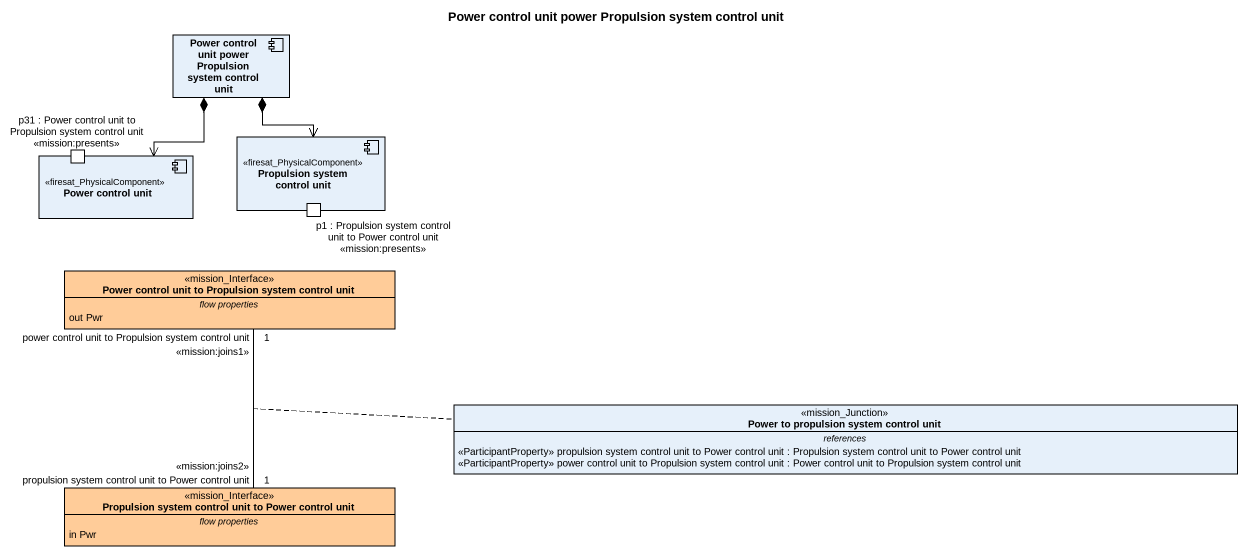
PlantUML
@startuml
title Power control unit power Propulsion system control unit
allowmixing
hide circle
hide empty members
component "Power control unit power Propulsion system control unit" as Power_control_unit_power
component "Power control unit" as Power_control_unit <<firesat_PhysicalComponent>> {
  port "p31 : Power control unit to Propulsion system control unit <<mission:presents>>" as p31_Power_control_unit_to
}
component "Propulsion system control unit" as Propulsion_system_control <<firesat_PhysicalComponent>> {
  port "p1 : Propulsion system control unit to Power control unit <<mission:presents>>" as p1_Propulsion_system
}
class "Power control unit to Propulsion system control unit" as Power_control_unit_to <<mission_Interface>> #FFCC99 {
  -- flow properties --
  out Pwr
}
class "Power to propulsion system control unit" as Power_to_propulsion_system <<mission_Junction>> {
  -- references --
  <<ParticipantProperty>> propulsion system control unit to Power control unit : Propulsion system control unit to Power control unit
  <<ParticipantProperty>> power control unit to Propulsion system control unit : Power control unit to Propulsion system control unit
}
class "Propulsion system control unit to Power control unit" as Propulsion_system_control_2 <<mission_Interface>> #FFCC99 {
  -- flow properties --
  in Pwr
}
Power_control_unit_power *--> Power_control_unit
Power_control_unit_power *--> Propulsion_system_control
Power_control_unit_to "1\npower control unit to Propulsion system control unit\n<<mission:joins1>>" -- "1\npropulsion system control unit to Power control unit\n<<mission:joins2>>" Propulsion_system_control_2
(Power_control_unit_to, Propulsion_system_control_2) .. Power_to_propulsion_system
@enduml
